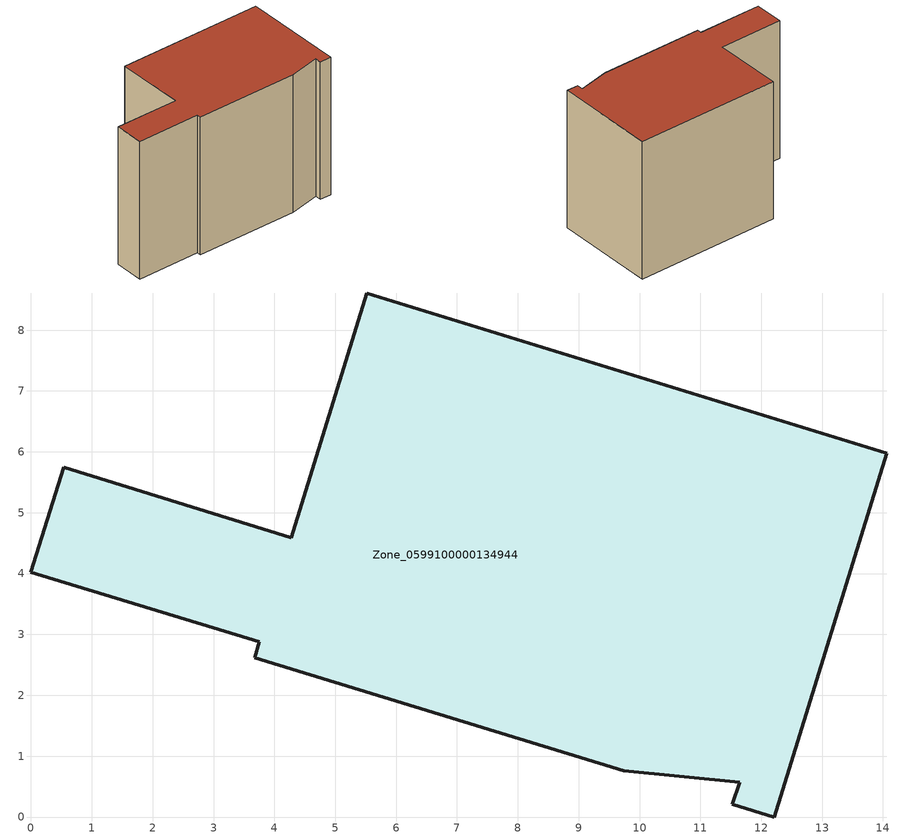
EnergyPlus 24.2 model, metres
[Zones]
Zone_0599100000134944
 floor ground (C_G): 3.68,2.62 3.75,2.88 0,4.02 0.54,5.75 4.28,4.59 5.52,8.61 14.06,5.98 12.21,0 11.52,0.21 11.64,0.57 9.74,0.76 z0
 wall outside (C_F): 3.75,2.88 3.68,2.62 9.74,0.76 11.64,0.57 11.52,0.21 12.21,0 14.06,5.98 5.52,8.61 4.28,4.59 0.54,5.75 0,4.02 3.75,2.88 z0:8.75
 roof outside (C_R): 11.52,0.21 12.21,0 14.06,5.98 5.52,8.61 4.28,4.59 0.54,5.75 0,4.02 3.75,2.88 3.68,2.62 9.74,0.76 11.64,0.57 z8.75
[BUILDING]
Pand.0599100000134944: North Axis=0; Terrain=City; Loads Convergence Tolerance Value=0.04; Temperature Convergence Tolerance Value=0.4; Solar Distribution=FullExterior; Maximum Number of Warmup Days=25; Minimum Number of Warmup Days=1
[Site:Location]
Rotterdam.The.Hague.AP_ZH_NLD Design_Conditions: Latitude=51.96; Longitude=4.45; Time Zone=1; Elevation=-4.5
[SITE:GROUNDTEMPERATURE:BUILDINGSURFACE]
18, 18, 18, 18, 18, 18, 18, 18, 18, 18, 18, 18
[MATERIAL] Thermal Absorptance=0.9; Solar Absorptance=0.7; Visible Absorptance=0.7
Name | Roughness | Thickness | Conductivity | Density | Specific Heat
G.TC.1975-1991 | MediumSmooth | 0.15 | 0.288461 | 540 | 1210
F.TC.1975-1991 | Rough | 0.3 | 0.230769 | 1920 | 840
R.TC.1975-1991 | MediumRough | 0.2 | 0.153846 | 1500 | 1000
[CONSTRUCTION]
C_G: G.TC.1975-1991
C_F: F.TC.1975-1991
C_R: R.TC.1975-1991
[ZONE]
Zone_0599100000134944: Type=1; Multiplier=1; Ceiling Height=Autocalculate; Volume=Autocalculate; Floor Area=autocalculate; Part of Total Floor Area=Yes
[ZONEINFILTRATION:DESIGNFLOWRATE]
Infil_Zone_0599100000134944: Zone or ZoneList or Space or SpaceList=Zone_0599100000134944; Schedule=AlwaysOn; Design Flow Rate Calculation Method=Flow/Area; Flow Rate per Floor Area=0.003; Constant Term Coefficient=1; Temperature Term Coefficient=0; Velocity Term Coefficient=0; Velocity Squared Term Coefficient=0
[HVACTEMPLATE:ZONE:IDEALLOADSAIRSYSTEM]
Zone_0599100000134944: Maximum Heating Supply Air Temperature=50; Minimum Cooling Supply Air Temperature=13; Maximum Heating Supply Air Humidity Ratio=0.0156; Minimum Cooling Supply Air Humidity Ratio=0.0077; Heating Limit=NoLimit; Cooling Limit=NoLimit; Dehumidification Control Type=ConstantSensibleHeatRatio; Cooling Sensible Heat Ratio=0.7; Dehumidification Setpoint=60; Humidification Control Type=None; Humidification Setpoint=30; Outdoor Air Method=None; Outdoor Air Flow Rate per Person=0.00944; Outdoor Air Flow Rate per Zone Floor Area=0; Outdoor Air Flow Rate per Zone=0; Demand Controlled Ventilation Type=None; Outdoor Air Economizer Type=NoEconomizer; Heat Recovery Type=None; Sensible Heat Recovery Effectiveness=0.7; Latent Heat Recovery Effectiveness=0.65
[ZONECONTROL:THERMOSTAT]
ThermostatControl_Zone_0599100000134944: Zone or ZoneList=Zone_0599100000134944; Control Type Schedule=DualSetpointControlType; Control 1=Thermostat_Zone_0599100000134944; Temperature Difference Between Cutout And Setpoint=0
[THERMOSTATSETPOINT:DUALSETPOINT]
Thermostat_Zone_0599100000134944: Heating Setpoint Temperature Schedule=HeatingSetpoint_Zone_0599100000134944; Cooling Setpoint Temperature Schedule=CoolingSetpoint_Zone_0599100000134944
[SCHEDULE:COMPACT]
HeatingSetpoint_Zone_0599100000134944: Through: 12/31, For: AllDays, Until: 24:00, 21
CoolingSetpoint_Zone_0599100000134944: Through: 12/31, For: AllDays, Until: 24:00, 24
DualSetpointControlType: Through: 12/31, For: AllDays, Until: 24:00, 4
AlwaysOn: Through: 12/31, For: AllDays, Until: 24:00, 1
